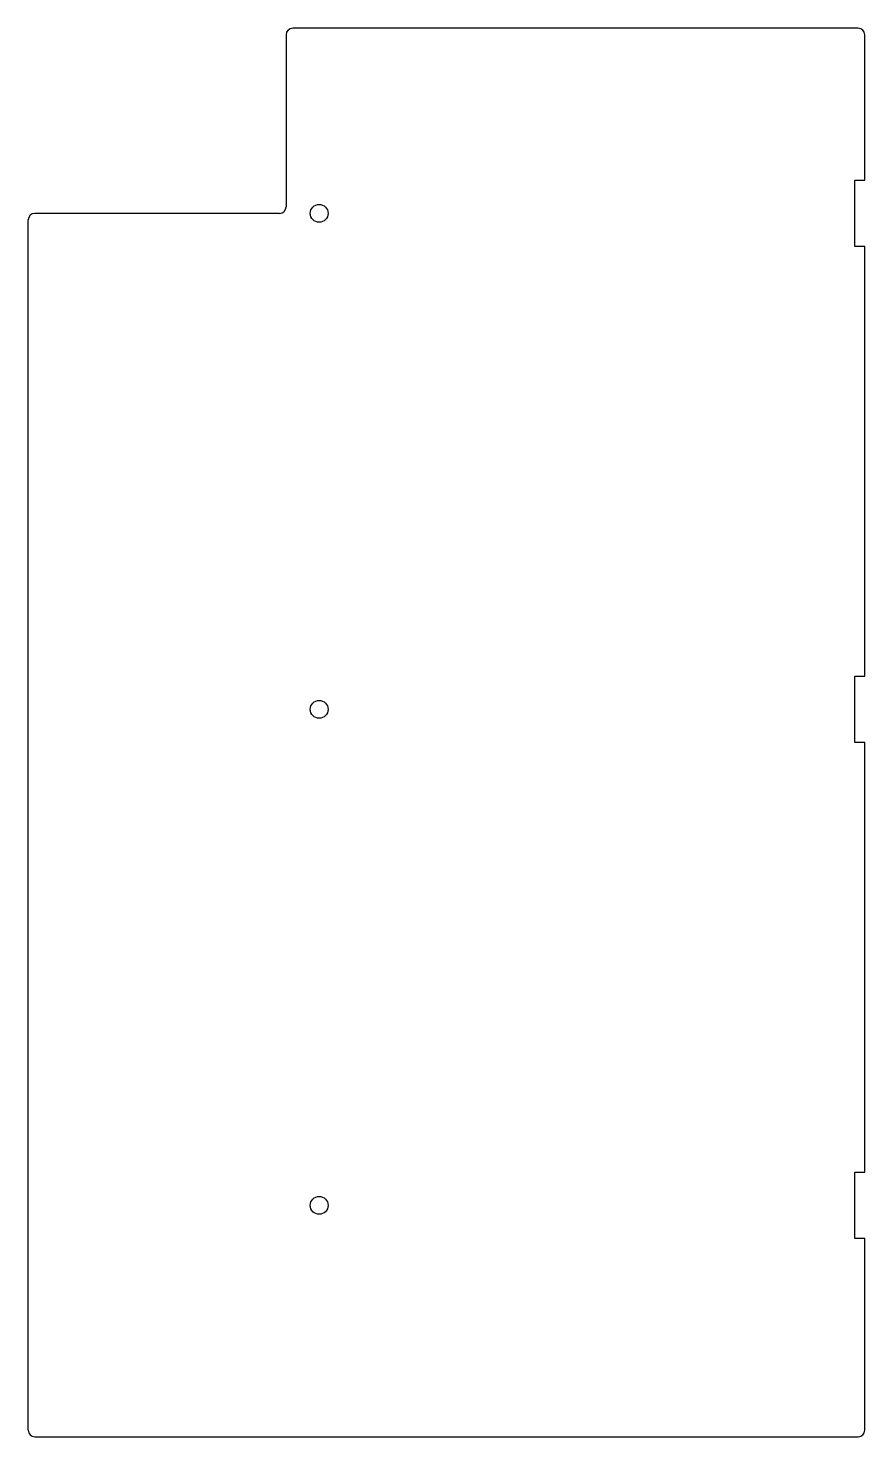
# Model space of a CAD drawing. Extents: x -570 to -317, y -266 to 160.
import ezdxf

# ---------------------------------------------------------------- set-up
doc = ezdxf.new("R2010")
doc.units = 0
doc.layers.add('Shape2DView', color=7, linetype='CONTINUOUS')

msp = doc.modelspace()

# ---------------------------------------------------------------- linework, layer by layer
at = {"layer": 'Shape2DView'}
for p, q in [((-318.881, 159.543), (-489.881, 159.543)), ((-491.881, 157.543), (-491.881, 105.543)), ((-316.881, 113.543), (-316.881, 157.543)), ((-319.881, 93.5434), (-319.881, 113.543)), ((-319.881, 113.543), (-316.881, 113.543)), ((-493.881, 103.543), (-567.881, 103.543)), ((-569.881, -264.457), (-569.881, 101.543)), ((-316.881, 93.5434), (-319.881, 93.5434)), ((-316.881, -36.4566), (-316.881, 93.5434)), ((-319.881, -56.4566), (-319.881, -36.4566)), ((-319.881, -36.4566), (-316.881, -36.4566)), ((-316.881, -56.4566), (-319.881, -56.4566)), ((-316.881, -186.457), (-316.881, -56.4566)), ((-319.881, -206.457), (-319.881, -186.457)), ((-319.881, -186.457), (-316.881, -186.457)), ((-316.881, -206.457), (-319.881, -206.457)), ((-316.881, -264.457), (-316.881, -206.457)), ((-567.881, -266.457), (-318.881, -266.457))]:
    msp.add_line(p, q, dxfattribs=at)
for centre in [(-481.881, 103.543), (-481.881, -46.4566), (-481.881, -196.457)]:
    msp.add_circle(centre, 2.7, dxfattribs=at)
for centre, start, end in [((-489.881, 157.543), 90, 180), ((-318.881, 157.543), 0, 90), ((-567.881, 101.543), 90, 180), ((-493.881, 105.543), -90, 0), ((-567.881, -264.457), 180, -90), ((-318.881, -264.457), -90, 0)]:
    msp.add_arc(centre, 2, start, end, dxfattribs=at)

doc.saveas('drawing.dxf')
